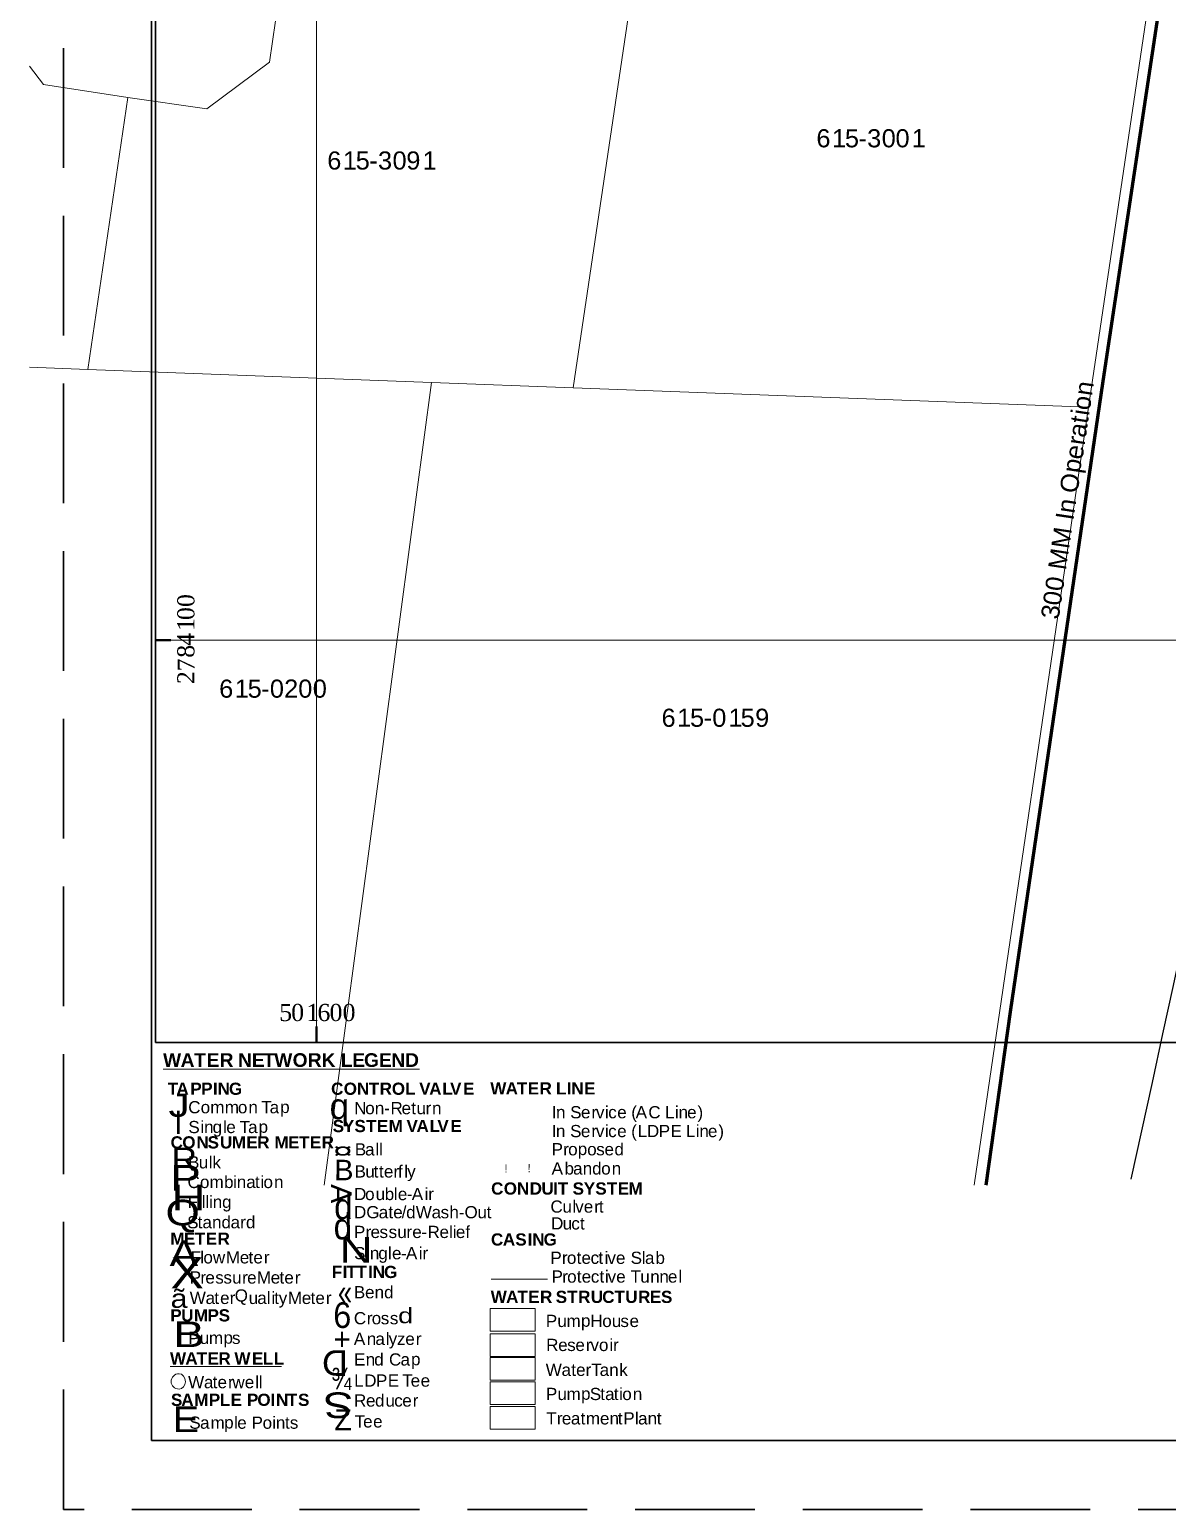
# Model space of a CAD drawing. Header units: inches. Extents: x 0.2 to 23.4, y 0.2 to 16.2.
# Drawn here: x 0.2 to 5.15, y 0.33 to 6.77 of the extents above; entities that cross this region are included whole.
import ezdxf

# ---------------------------------------------------------------- set-up
doc = ezdxf.new("R2010")
doc.units = ezdxf.units.IN
doc.header["$MEASUREMENT"] = 0
doc.linetypes.add('PDF_LineType328c69e9cd564e1fa5a4a7aff3a71530', pattern=[0.729167, 0.520833, -0.208333])
doc.layers.add('PDF_Geometry', color=7, linetype='Continuous', true_color=0x4ce600)
doc.layers.add('PDF_Text', color=7, linetype='Continuous')
doc.styles.add('PDF Arial', font='arial.ttf')
doc.styles.add('PDF Arial Bold', font='arialbd.ttf')
doc.styles.add('PDF Times New Roman', font='times.ttf')

msp = doc.modelspace()

# ---------------------------------------------------------------- linework, layer by layer
at = {"layer": 'PDF_Geometry', "color": 254, "linetype": 'PDF_LineType328c69e9cd564e1fa5a4a7aff3a71530', "lineweight": 35, "true_color": 0xcccccc}
msp.add_lwpolyline([(0.3467, 0.3325), (0.3467, 16.1978), (23.0408, 16.1978), (23.0408, 0.3325), (0.3467, 0.3325)], dxfattribs=at)
at = {"layer": 'PDF_Geometry', "color": 7, "lineweight": 35}
for points in [[(0.73, 0.6325), (0.73, 15.9245), (22.8241, 15.9245), (22.8241, 0.6325), (0.73, 0.6325)], [(0.7467, 2.3623), (0.7467, 14.7713), (11.6804, 14.7713), (11.6804, 2.3623), (0.7467, 2.3623)]]:
    msp.add_lwpolyline(points, dxfattribs=at)
at = {"layer": 'PDF_Geometry', "color": 8, "lineweight": 9, "true_color": 0x6e6e6e}
for points in [[(1.4467, 2.3623), (1.4467, 14.7713)], [(0.7467, 4.1122), (11.6804, 4.1122)]]:
    msp.add_lwpolyline(points, dxfattribs=at)
at = {"layer": 'PDF_Geometry', "color": 7, "lineweight": 18}
for points in [[(0.72, 11.3149), (1.9034, 11.1416), (1.6301, 10.9416), (1.1467, 7.6152), (1.3467, 7.3452), (1.2434, 6.6253), (0.97, 6.422), (0.6267, 6.472), (0.26, 6.5286), (0.2, 6.6086)], [(5.1368, 7.3752), (4.8035, 5.1254), (2.5634, 5.2087), (2.8468, 7.1252), (2.8968, 7.4585), (5.1368, 7.3752)], [(1.3467, 7.3452), (2.8468, 7.1252), (2.5634, 5.2087), (1.9467, 5.2321), (0.4533, 5.2887), (0.6267, 6.472), (0.97, 6.422), (1.2434, 6.6253), (1.3467, 7.3452)], [(0.2, 6.6086), (0.26, 6.5286), (0.6267, 6.472), (0.4533, 5.2887), (0.2, 5.2987)], [(0.2, 5.2987), (0.4533, 5.2887)], [(0.4533, 5.2887), (1.9467, 5.2321), (1.4801, 1.7424)], [(1.4801, 1.7424), (1.9467, 5.2321), (2.5634, 5.2087)], [(2.5634, 5.2087), (4.8035, 5.1254), (4.3068, 1.7424)]]:
    msp.add_lwpolyline(points, dxfattribs=at)
at = {"layer": 'PDF_Geometry', "color": 220, "lineweight": 70, "true_color": 0xff00c5}
msp.add_lwpolyline([(5.0868, 10.7483), (5.1435, 10.7383), (5.5935, 10.135), (5.4835, 9.3784), (5.4069, 8.8751), (5.3969, 8.7984), (5.1635, 7.2152), (4.8668, 5.2387), (4.4635, 2.4956), (4.3568, 1.7424)], dxfattribs=at)
at = {"layer": 'PDF_Geometry', "color": 7, "lineweight": 50}
for points in [[(0.7467, 4.1122), (0.8134, 4.1122)], [(1.4467, 2.3623), (1.4467, 2.4323)]]:
    msp.add_lwpolyline(points, dxfattribs=at)
at = {"layer": 'PDF_Geometry', "color": 7, "lineweight": 13}
msp.add_lwpolyline([(0.78, 2.246), (1.8959, 2.246)], dxfattribs=at)
at = {"layer": 'PDF_Geometry', "color": 13, "lineweight": 0, "true_color": 0xdb415d}
msp.add_lwpolyline([(2.2067, 1.333), (2.4522, 1.333)], dxfattribs=at)
at = {"layer": 'PDF_Geometry', "color": 8, "lineweight": 0, "true_color": 0x68757d}
for points in [[(2.2028, 1.108), (2.2028, 1.2067), (2.3977, 1.2067), (2.3977, 1.108), (2.2028, 1.108)], [(2.2028, 0.9975), (2.2028, 1.0962), (2.3977, 1.0962), (2.3977, 0.9975), (2.2028, 0.9975)], [(2.2028, 0.8949), (2.2028, 0.9936), (2.3977, 0.9936), (2.3977, 0.8949), (2.2028, 0.8949)], [(2.2028, 0.7884), (2.2028, 0.8871), (2.3977, 0.8871), (2.3977, 0.7884), (2.2028, 0.7884)], [(2.2028, 0.6819), (2.2028, 0.7805), (2.3977, 0.7805), (2.3977, 0.6819), (2.2028, 0.6819)]]:
    msp.add_lwpolyline(points, dxfattribs=at)
at = {"layer": 'PDF_Geometry', "color": 167, "lineweight": 0, "true_color": 0x495577}
msp.add_lwpolyline([(0.8112, 0.9541), (1.2946, 0.9541)], dxfattribs=at)
at = {"layer": 'PDF_Geometry', "color": 7, "lineweight": 25}
msp.add_arc((-85.9589, 22.1008), 93.1928, 347.397874, 355.877283, dxfattribs=at)
at = {"layer": 'PDF_Geometry', "color": 250, "lineweight": 0, "true_color": 0x23282b}
msp.add_open_spline([(0.8775, 0.8871), (0.8775, 0.8713), (0.8658, 0.8555), (0.8502, 0.8555), (0.8307, 0.8555), (0.8151, 0.8713), (0.8151, 0.8871), (0.8151, 0.9068), (0.8307, 0.9226), (0.8502, 0.9226), (0.8658, 0.9226), (0.8775, 0.9068), (0.8775, 0.8871)], degree=3, knots=[0, 0, 0, 0, 1, 1, 1, 2, 2, 2, 3, 3, 3, 4, 4, 4, 4], dxfattribs=at)

# ---------------------------------------------------------------- texts
at = {"layer": 'PDF_Text', "attachment_point": 7}
for s, insert, char_height, style in [('\\W0.998941;6', (3.6209, 6.2539), 0.078743, 'PDF Arial'), ('\\W1.000949;1', (3.6888, 6.2553), 0.078743, 'PDF Arial'), ('\\W1.001554;5', (3.7447, 6.2539), 0.078743, 'PDF Arial'), ('\\W1.001289;3', (3.8414, 6.2539), 0.078743, 'PDF Arial'), ('\\W1.001712;0', (3.9047, 6.2539), 0.078743, 'PDF Arial'), ('\\W1.001712;0', (3.9647, 6.2539), 0.078743, 'PDF Arial'), ('\\W1.000949;1', (4.0354, 6.2553), 0.078743, 'PDF Arial'), ('\\W1.000575;-', (3.8036, 6.2553), 0.078743, 'PDF Arial'), ('\\W0.998941;6', (1.4942, 6.1573), 0.078743, 'PDF Arial'), ('\\W1.000949;1', (1.562, 6.1586), 0.078743, 'PDF Arial'), ('\\W1.001554;5', (1.6179, 6.1573), 0.078743, 'PDF Arial'), ('\\W1.000575;-', (1.6769, 6.1586), 0.078743, 'PDF Arial'), ('\\W1.001289;3', (1.7147, 6.1572), 0.078743, 'PDF Arial'), ('\\W1.001712;0', (1.7779, 6.1573), 0.078743, 'PDF Arial'), ('\\W1.000870;9', (1.8379, 6.1573), 0.078743, 'PDF Arial'), ('\\W1.000949;1', (1.9087, 6.1586), 0.078743, 'PDF Arial'), ('\\W0.998941;6', (1.0242, 3.8608), 0.078743, 'PDF Arial'), ('\\W1.000949;1', (1.092, 3.8622), 0.078743, 'PDF Arial'), ('\\W1.001554;5', (1.1479, 3.8608), 0.078743, 'PDF Arial'), ('\\W1.001712;0', (1.2446, 3.8608), 0.078743, 'PDF Arial'), ('\\W1.001005;2', (1.3066, 3.8622), 0.078743, 'PDF Arial'), ('\\W1.001712;0', (1.3679, 3.8608), 0.078743, 'PDF Arial'), ('\\W1.001712;0', (1.4312, 3.8608), 0.078743, 'PDF Arial'), ('\\W1.000575;-', (1.2068, 3.8622), 0.078743, 'PDF Arial'), ('\\W0.998941;6', (2.9476, 3.7342), 0.078743, 'PDF Arial'), ('\\W1.000949;1', (3.0154, 3.7355), 0.078743, 'PDF Arial'), ('\\W1.001554;5', (3.0713, 3.7342), 0.078743, 'PDF Arial'), ('\\W1.001712;0', (3.168, 3.7342), 0.078743, 'PDF Arial'), ('\\W1.000949;1', (3.2387, 3.7355), 0.078743, 'PDF Arial'), ('\\W1.001554;5', (3.2913, 3.7342), 0.078743, 'PDF Arial'), ('\\W1.000870;9', (3.3546, 3.7342), 0.078743, 'PDF Arial'), ('\\W1.000575;-', (3.1302, 3.7355), 0.078743, 'PDF Arial'), ('\\W0.999518;5', (1.2853, 2.4548), 0.0745, 'PDF Times New Roman'), ('\\W0.999474;0', (1.3373, 2.4548), 0.0745, 'PDF Times New Roman'), ('\\W0.999009;1', (1.4029, 2.4561), 0.0745, 'PDF Times New Roman'), ('\\W0.998807;6', (1.4514, 2.4548), 0.0745, 'PDF Times New Roman'), ('\\W0.999474;0', (1.504, 2.4548), 0.0745, 'PDF Times New Roman'), ('\\W0.999474;0', (1.5607, 2.4548), 0.0745, 'PDF Times New Roman'), ('\\W1.001018;O', (1.3436, 2.2556), 0.059654, 'PDF Arial Bold'), ('\\W1.001283;G', (1.6539, 2.2556), 0.059654, 'PDF Arial Bold'), ('\\W1.000316;W', (0.7803, 2.2566), 0.059654, 'PDF Arial Bold'), ('\\W1.001408;A', (0.8567, 2.2566), 0.059654, 'PDF Arial Bold'), ('\\W0.999597;T', (0.9151, 2.2566), 0.059654, 'PDF Arial Bold'), ('\\W1.002072;E', (0.9694, 2.2566), 0.059654, 'PDF Arial Bold'), ('\\W1.001164;R', (1.0261, 2.2566), 0.059654, 'PDF Arial Bold'), ('\\W1.001661;N', (1.1062, 2.2566), 0.059654, 'PDF Arial Bold'), ('\\W1.002072;E', (1.1661, 2.2566), 0.059654, 'PDF Arial Bold'), ('\\W0.999597;T', (1.2151, 2.2566), 0.059654, 'PDF Arial Bold'), ('\\W1.000316;W', (1.2636, 2.2566), 0.059654, 'PDF Arial Bold'), ('\\W1.001164;R', (1.4094, 2.2566), 0.059654, 'PDF Arial Bold'), ('\\W0.999749;K', (1.4695, 2.2566), 0.059654, 'PDF Arial Bold'), ('\\W0.999938;L', (1.553, 2.2566), 0.059654, 'PDF Arial Bold'), ('\\W1.002072;E', (1.6027, 2.2566), 0.059654, 'PDF Arial Bold'), ('\\W1.002072;E', (1.7193, 2.2566), 0.059654, 'PDF Arial Bold'), ('\\W1.001661;N', (1.7728, 2.2566), 0.059654, 'PDF Arial Bold'), ('\\W1.002794;D', (1.8326, 2.2566), 0.059654, 'PDF Arial Bold')]:
    msp.add_mtext(s, dxfattribs=dict(at, insert=insert, char_height=char_height, style=style))
for s, insert, char_height, rotation, style in [('\\W1.001151;\\Q-0.00201;n', (4.8186, 5.1713), 0.078734, 81.49901, 'PDF Arial'), ('\\W1.001058;\\Q-0.00201;o', (4.8105, 5.1082), 0.078734, 81.49901, 'PDF Arial'), ('\\W0.998236;\\Q-0.00201;i', (4.8058, 5.0856), 0.078734, 81.49901, 'PDF Arial'), ('\\W0.998142;\\Q-0.00201;t', (4.8013, 5.0506), 0.078734, 81.49901, 'PDF Arial'), ('\\W1.000182;\\Q-0.00201;a', (4.7928, 4.9899), 0.078734, 81.49901, 'PDF Arial'), ('\\W1.001205;\\Q-0.00201;e', (4.7785, 4.8943), 0.078734, 81.49901, 'PDF Arial'), ('\\W1.001496;\\Q-0.00201;r', (4.7866, 4.9569), 0.078734, 81.49901, 'PDF Arial'), ('\\W1.001469;\\Q-0.00201;p', (4.79, 4.8319), 0.078734, 81.49901, 'PDF Arial'), ('\\W1.000360;\\Q-0.00201;O', (4.7566, 4.7473), 0.078734, 81.49901, 'PDF Arial'), ('\\W1.001151;\\Q-0.00201;n', (4.7422, 4.6604), 0.078734, 81.49901, 'PDF Arial'), ('\\W1.002522;\\Q-0.00201;I', (4.7378, 4.6304), 0.078734, 81.49901, 'PDF Arial'), ('\\W1.001361;\\Q-0.00201;M', (4.7192, 4.5064), 0.078734, 81.49901, 'PDF Arial'), ('\\W1.001361;\\Q-0.00201;M', (4.7054, 4.4141), 0.078734, 81.49901, 'PDF Arial'), ('\\W1.001712;\\Q-0.00201;0', (4.6929, 4.3214), 0.078734, 81.49901, 'PDF Arial'), ('\\W1.001712;\\Q-0.00201;0', (4.6836, 4.2587), 0.078734, 81.49901, 'PDF Arial'), ('\\W0.999474;0', (0.9177, 4.2561), 0.074491, 90, 'PDF Times New Roman'), ('\\W0.999474;0', (0.9177, 4.1994), 0.074491, 90, 'PDF Times New Roman'), ('\\W1.001289;\\Q-0.00201;3', (4.6748, 4.1994), 0.078734, 81.49901, 'PDF Arial'), ('\\W0.999009;1', (0.9164, 4.1517), 0.074491, 90, 'PDF Times New Roman'), ('\\W0.999035;4', (0.9164, 4.0872), 0.074491, 90, 'PDF Times New Roman'), ('\\W0.996890;8', (0.9177, 4.0355), 0.074491, 90, 'PDF Times New Roman'), ('\\W1.002049;7', (0.9179, 3.9762), 0.074491, 90, 'PDF Times New Roman'), ('\\W0.999430;2', (0.9164, 3.9212), 0.074491, 90, 'PDF Times New Roman')]:
    msp.add_mtext(s, dxfattribs=dict(at, insert=insert, char_height=char_height, rotation=rotation, style=style))
at = {"layer": 'PDF_Text', "color": 167, "true_color": 0x495577, "char_height": 0.053014, "attachment_point": 7, "style": 'PDF Arial Bold'}
for s, insert in [('\\W0.999597;T', (0.8004, 2.1352)), ('\\W1.001408;A', (0.8383, 2.1352)), ('\\W1.001346;P', (0.8989, 2.1352)), ('\\W1.001346;P', (0.9462, 2.1352)), ('\\W0.999554;I', (0.9972, 2.1352)), ('\\W1.001661;N', (1.0174, 2.1352)), ('\\W1.001282;G', (1.0667, 2.1343)), ('\\W1.001239;C', (1.5107, 2.1344)), ('\\W1.001018;O', (1.5657, 2.1344)), ('\\W1.001661;N', (1.6232, 2.1353)), ('\\W0.999597;T', (1.6746, 2.1353)), ('\\W1.001164;R', (1.7218, 2.1353)), ('\\W1.001018;O', (1.7748, 2.1344)), ('\\W0.999938;L', (1.8325, 2.1353)), ('\\W1.001188;V', (1.8939, 2.1353)), ('\\W1.001408;A', (1.9374, 2.1353)), ('\\W0.999938;L', (1.9943, 2.1353)), ('\\W1.001188;V', (2.0281, 2.1353)), ('\\W1.002072;E', (2.0848, 2.1353)), ('\\W1.000316;W', (2.2029, 2.1366)), ('\\W1.001408;A', (2.2697, 2.1366)), ('\\W0.999597;T', (2.3187, 2.1366)), ('\\W1.002072;E', (2.3658, 2.1366)), ('\\W1.001164;R', (2.4172, 2.1366)), ('\\W0.999938;L', (2.4885, 2.1366)), ('\\W0.999554;I', (2.5352, 2.1366)), ('\\W1.001661;N', (2.5554, 2.1366)), ('\\W1.002072;E', (2.6105, 2.1366)), ('\\W1.000119;S', (1.5177, 1.9722)), ('\\W1.001282;Y', (1.5623, 1.9732)), ('\\W1.000119;S', (1.6124, 1.9722)), ('\\W0.999597;T', (1.6626, 1.9732)), ('\\W1.002072;E', (1.7098, 1.9732)), ('\\W1.001964;M', (1.761, 1.9732)), ('\\W1.001188;V', (1.8386, 1.9732)), ('\\W1.001408;A', (1.8821, 1.9732)), ('\\W0.999938;L', (1.939, 1.9732)), ('\\W1.001188;V', (1.9728, 1.9732)), ('\\W1.002072;E', (2.0294, 1.9732)), ('\\W1.001239;C', (0.8129, 1.9011)), ('\\W1.001018;O', (0.8639, 1.9011)), ('\\W1.001661;N', (0.9253, 1.9021)), ('\\W1.000119;S', (0.9738, 1.9011)), ('\\W1.000512;U', (1.0278, 1.9011)), ('\\W1.001964;M', (1.079, 1.9021)), ('\\W1.002072;E', (1.1423, 1.9021)), ('\\W1.001164;R', (1.1897, 1.9021)), ('\\W1.001964;M', (1.2645, 1.9021)), ('\\W1.002072;E', (1.3238, 1.9021)), ('\\W0.999597;T', (1.3713, 1.9021)), ('\\W1.002072;E', (1.4185, 1.9021)), ('\\W1.001164;R', (1.4698, 1.9021)), ('\\W1.001239;C', (2.2065, 1.7005)), ('\\W1.001018;O', (2.2615, 1.7005)), ('\\W1.001661;N', (2.319, 1.7014)), ('\\W1.002794;D', (2.3741, 1.7014)), ('\\W1.000512;U', (2.4254, 1.7005)), ('\\W0.999554;I', (2.4764, 1.7014)), ('\\W0.999597;T', (2.4967, 1.7014)), ('\\W1.000119;S', (2.5609, 1.7005)), ('\\W1.001282;Y', (2.6094, 1.7014)), ('\\W1.000119;S', (2.6595, 1.7005)), ('\\W0.999597;T', (2.7098, 1.7014)), ('\\W1.002072;E', (2.7569, 1.7014)), ('\\W1.001964;M', (2.8041, 1.7014)), ('\\W1.001964;M', (0.8118, 1.483)), ('\\W1.002072;E', (0.8711, 1.483)), ('\\W0.999597;T', (0.9187, 1.483)), ('\\W1.002072;E', (0.9659, 1.483)), ('\\W1.001164;R', (1.0172, 1.483)), ('\\W1.001239;C', (2.2058, 1.479)), ('\\W1.001408;A', (2.2576, 1.4799)), ('\\W1.000119;S', (2.3116, 1.479)), ('\\W0.999554;I', (2.3652, 1.4799)), ('\\W1.001661;N', (2.3854, 1.4799)), ('\\W1.001282;G', (2.4347, 1.479)), ('\\W0.999328;F', (1.514, 1.3386)), ('\\W0.999554;I', (1.561, 1.3386)), ('\\W0.999597;T', (1.5773, 1.3386)), ('\\W0.999597;T', (1.6207, 1.3386)), ('\\W0.999554;I', (1.6715, 1.3386)), ('\\W1.001661;N', (1.6916, 1.3386)), ('\\W1.001282;G', (1.741, 1.3377)), ('\\W1.000316;W', (2.2048, 1.2303)), ('\\W1.001408;A', (2.2717, 1.2303)), ('\\W0.999597;T', (2.3206, 1.2303)), ('\\W1.002072;E', (2.3677, 1.2303)), ('\\W1.001164;R', (2.4191, 1.2303)), ('\\W1.000119;S', (2.4874, 1.2293)), ('\\W0.999597;T', (2.5376, 1.2303)), ('\\W1.001164;R', (2.5848, 1.2303)), ('\\W1.000512;U', (2.6399, 1.2294)), ('\\W1.001239;C', (2.6895, 1.2294)), ('\\W0.999597;T', (2.7428, 1.2303)), ('\\W1.000512;U', (2.7899, 1.2294)), ('\\W1.001164;R', (2.8453, 1.2303)), ('\\W1.002072;E', (2.8965, 1.2303)), ('\\W1.000119;S', (2.9451, 1.2293)), ('\\W1.001346;P', (0.8117, 1.15)), ('\\W1.000512;U', (0.859, 1.1491)), ('\\W1.001964;M', (0.9142, 1.15)), ('\\W1.001346;P', (0.9735, 1.15)), ('\\W1.000119;S', (1.0221, 1.149)), ('\\W1.000316;W', (0.8104, 0.9624)), ('\\W1.001408;A', (0.8772, 0.9624)), ('\\W0.999597;T', (0.9262, 0.9624)), ('\\W1.002072;E', (0.9733, 0.9624)), ('\\W1.001164;R', (1.0207, 0.9624)), ('\\W1.000316;W', (1.0906, 0.9624)), ('\\W1.002072;E', (1.1667, 0.9624)), ('\\W0.999938;L', (1.2143, 0.9624)), ('\\W0.999938;L', (1.2617, 0.9624)), ('\\W1.000119;S', (0.8147, 0.7817)), ('\\W1.001408;A', (0.8595, 0.7827)), ('\\W1.001964;M', (0.9159, 0.7827)), ('\\W1.001346;P', (0.9792, 0.7827)), ('\\W0.999938;L', (1.0269, 0.7827)), ('\\W1.002072;E', (1.0739, 0.7827)), ('\\W1.001346;P', (1.145, 0.7827)), ('\\W1.001018;O', (1.1902, 0.7818)), ('\\W0.999554;I', (1.2472, 0.7827)), ('\\W1.001661;N', (1.2713, 0.7827)), ('\\W0.999597;T', (1.3188, 0.7827)), ('\\W1.000119;S', (1.3672, 0.7817))]:
    msp.add_mtext(s, dxfattribs=dict(at, insert=insert))
at = {"layer": 'PDF_Text', "color": 20, "true_color": 0xe44100, "attachment_point": 7, "style": 'PDF Arial'}
for s, insert, char_height in [('\\W1.313683;J', (0.804, 2.0381), 0.100447), ('\\W1.200853;A', (0.8085, 1.3905), 0.111608)]:
    msp.add_mtext(s, dxfattribs=dict(at, insert=insert, char_height=char_height))
at = {"layer": 'PDF_Text', "color": 20, "true_color": 0xe54200, "attachment_point": 7, "style": 'PDF Arial'}
for s, insert, char_height in [('\\W0.953429;I', (0.8279, 1.9651), 0.101623), ('\\W0.904517;6', (1.5202, 1.1198), 0.111608)]:
    msp.add_mtext(s, dxfattribs=dict(at, insert=insert, char_height=char_height))
at = {"layer": 'PDF_Text', "color": 250, "true_color": 0x23282b, "attachment_point": 7, "style": 'PDF Arial'}
for s, insert, char_height in [('\\W1.001176;C', (0.8897, 2.054), 0.053014), ('\\W1.001058;o', (0.9437, 2.054), 0.053014), ('\\W0.999575;m', (0.9856, 2.0549), 0.053014), ('\\W0.999575;m', (1.0487, 2.0549), 0.053014), ('\\W1.001058;o', (1.1055, 2.054), 0.053014), ('\\W1.001151;n', (1.1513, 2.0549), 0.053014), ('\\W1.000799;T', (1.2074, 2.0549), 0.053014), ('\\W1.000182;a', (1.2438, 2.054), 0.053014), ('\\W1.001469;p', (1.2894, 2.04), 0.053014), ('\\W1.001090;N', (1.6109, 2.0509), 0.053014), ('\\W1.001058;o', (1.6591, 2.0501), 0.053014), ('\\W1.001151;n', (1.7009, 2.0509), 0.053014), ('\\W1.000575;-', (1.7419, 2.0509), 0.053014), ('\\W1.002628;R', (1.769, 2.0509), 0.053014), ('\\W1.001205;e', (1.8172, 2.0501), 0.053014), ('\\W0.998142;t', (1.8592, 2.0504), 0.053014), ('\\W1.000532;u', (1.8823, 2.0501), 0.053014), ('\\W1.001496;r', (1.9219, 2.0509), 0.053014), ('\\W1.001151;n', (1.9496, 2.0509), 0.053014), ('\\W1.002522;I', (2.4709, 2.0331), 0.053014), ('\\W1.001151;n', (2.4886, 2.0331), 0.053014), ('\\W1.002574;S', (2.5502, 2.0322), 0.053014), ('\\W1.001205;e', (2.597, 2.0322), 0.053014), ('\\W1.001496;r', (2.6425, 2.0331), 0.053014), ('\\W1.000592;v', (2.6623, 2.0331), 0.053014), ('\\W0.998236;i', (2.7018, 2.0331), 0.053014), ('\\W1.001537;c', (2.7155, 2.0322), 0.053014), ('\\W1.001205;e', (2.7548, 2.0322), 0.053014), ('\\W1.000455;(', (2.8158, 2.0173), 0.053014), ('\\W1.003087;A', (2.8349, 2.0331), 0.053014), ('\\W1.001176;C', (2.89, 2.0322), 0.053014), ('\\W1.001329;L', (2.9627, 2.0331), 0.053014), ('\\W0.998236;i', (3.0056, 2.0331), 0.053014), ('\\W1.001151;n', (3.0214, 2.0331), 0.053014), ('\\W1.001205;e', (3.0587, 2.0322), 0.053014), ('\\W1.000455;)', (3.1038, 2.0173), 0.053014), ('\\W1.002574;S', (0.8901, 1.9679), 0.053014), ('\\W0.998236;i', (0.943, 1.9688), 0.053014), ('\\W1.001151;n', (0.9587, 1.9688), 0.053014), ('\\W1.000740;g', (0.9957, 1.9531), 0.053014), ('\\W0.998236;l', (1.0414, 1.9688), 0.053014), ('\\W1.001205;e', (1.0552, 1.968), 0.053014), ('\\W1.000799;T', (1.1135, 1.9688), 0.053014), ('\\W1.000182;a', (1.1499, 1.968), 0.053014), ('\\W1.001469;p', (1.1955, 1.9539), 0.053014), ('\\W1.002522;I', (2.4707, 1.9512), 0.053014), ('\\W1.002574;S', (2.55, 1.9503), 0.053014), ('\\W0.998236;i', (2.7016, 1.9512), 0.053014), ('\\W1.000455;(', (2.8156, 1.9354), 0.053014), ('\\W1.001329;L', (2.8441, 1.9512), 0.053014), ('\\W1.000895;D', (2.8839, 1.9512), 0.053014), ('\\W1.001708;P', (2.9352, 1.9512), 0.053014), ('\\W1.000333;E', (2.9866, 1.9512), 0.053014), ('\\W1.001329;L', (3.0533, 1.9512), 0.053014), ('\\W0.998236;i', (3.0962, 1.9512), 0.053014), ('\\W1.000455;)', (3.1944, 1.9354), 0.053014), ('\\W1.001151;n', (2.4884, 1.9512), 0.053014), ('\\W1.001205;e', (2.5968, 1.9503), 0.053014), ('\\W1.001496;r', (2.6423, 1.9512), 0.053014), ('\\W1.000592;v', (2.6621, 1.9512), 0.053014), ('\\W1.001537;c', (2.7153, 1.9503), 0.053014), ('\\W1.001205;e', (2.7546, 1.9503), 0.053014), ('\\W1.001151;n', (3.1119, 1.9512), 0.053014), ('\\W1.001205;e', (3.1492, 1.9503), 0.053014), ('\\W1.000154;B', (0.889, 1.8152), 0.053014), ('\\W0.998236;l', (0.9791, 1.8152), 0.053014), ('\\W1.000455;k', (0.9951, 1.8152), 0.053014), ('\\W1.000154;B', (1.6139, 1.8716), 0.053014), ('\\W1.000182;a', (1.6585, 1.8707), 0.053014), ('\\W0.998236;l', (1.7039, 1.8716), 0.053014), ('\\W0.998236;l', (1.7197, 1.8716), 0.053014), ('\\W1.001708;P', (2.4696, 1.8721), 0.053014), ('\\W1.001496;r', (2.52, 1.8721), 0.053014), ('\\W1.001058;o', (2.5414, 1.8712), 0.053014), ('\\W1.001469;p', (2.5832, 1.8572), 0.053014), ('\\W1.001058;o', (2.6242, 1.8712), 0.053014), ('\\W1.001060;s', (2.6635, 1.8712), 0.053014), ('\\W1.001205;e', (2.6995, 1.8712), 0.053014), ('\\W1.000382;d', (2.7427, 1.8712), 0.053014), ('\\W1.000532;u', (0.9357, 1.8144), 0.053014), ('\\W1.000154;B', (1.6128, 1.7755), 0.053014), ('\\W1.000532;u', (1.6595, 1.7747), 0.053014), ('\\W0.998142;t', (1.6956, 1.775), 0.053014), ('\\W0.998142;t', (1.7192, 1.775), 0.053014), ('\\W1.001205;e', (1.7404, 1.7747), 0.053014), ('\\W1.001496;r', (1.7819, 1.7755), 0.053014), ('\\W1.001422;f', (1.8015, 1.7755), 0.053014), ('\\W0.998236;l', (1.8292, 1.7755), 0.053014), ('\\W0.999564;y', (1.8415, 1.7598), 0.053014), ('\\W0.836953;!', (2.2655, 1.7966), 0.036273), ('\\W0.836953;!', (2.3658, 1.7984), 0.036273), ('\\W1.003087;A', (2.4695, 1.7887), 0.053014), ('\\W1.000382;b', (2.5257, 1.7878), 0.053014), ('\\W1.000182;a', (2.563, 1.7878), 0.053014), ('\\W1.001151;n', (2.6047, 1.7887), 0.053014), ('\\W1.000382;d', (2.6457, 1.7878), 0.053014), ('\\W1.001058;o', (2.6851, 1.7878), 0.053014), ('\\W1.001151;n', (2.7309, 1.7887), 0.053014), ('\\W1.001176;C', (0.8865, 1.729), 0.053014), ('\\W1.001058;o', (0.9406, 1.729), 0.053014), ('\\W0.999575;m', (0.9824, 1.7299), 0.053014), ('\\W1.000382;b', (1.0455, 1.729), 0.053014), ('\\W0.998236;i', (1.0851, 1.7299), 0.053014), ('\\W1.001151;n', (1.1008, 1.7299), 0.053014), ('\\W1.000182;a', (1.142, 1.729), 0.053014), ('\\W0.998142;t', (1.1801, 1.7294), 0.053014), ('\\W0.998236;i', (1.2034, 1.7299), 0.053014), ('\\W1.001058;o', (1.2168, 1.729), 0.053014), ('\\W1.001151;n', (1.2626, 1.7299), 0.053014), ('\\W1.000927;F', (0.8868, 1.6433), 0.053014), ('\\W0.998236;i', (0.933, 1.6433), 0.053014), ('\\W0.998236;l', (0.9486, 1.6433), 0.053014), ('\\W0.998236;l', (0.9644, 1.6433), 0.053014), ('\\W0.998236;i', (0.9803, 1.6433), 0.053014), ('\\W1.001151;n', (0.9961, 1.6433), 0.053014), ('\\W1.000740;g', (1.037, 1.6275), 0.053014), ('\\W1.000895;D', (1.6106, 1.6774), 0.053014), ('\\W1.001058;o', (1.6587, 1.6765), 0.053014), ('\\W1.000532;u', (1.7044, 1.6765), 0.053014), ('\\W1.000382;b', (1.7439, 1.6765), 0.053014), ('\\W0.998236;l', (1.7833, 1.6774), 0.053014), ('\\W1.001205;e', (1.801, 1.6765), 0.053014), ('\\W1.000575;-', (1.8401, 1.6774), 0.053014), ('\\W1.003087;A', (1.8614, 1.6774), 0.053014), ('\\W0.998236;i', (1.9176, 1.6774), 0.053014), ('\\W1.001496;r', (1.9333, 1.6774), 0.053014), ('\\W1.001176;C', (2.4644, 1.622), 0.053014), ('\\W0.998236;l', (2.5601, 1.6229), 0.053014), ('\\W1.000382;d', (1.0342, 1.554), 0.053014), ('\\W1.000382;d', (1.1407, 1.554), 0.053014), ('\\W1.000895;D', (1.6103, 1.5985), 0.053014), ('\\W0.999963;G', (1.6638, 1.5976), 0.053014), ('\\W1.000182;a', (1.7178, 1.5976), 0.053014), ('\\W0.998142;t', (1.7599, 1.598), 0.053014), ('\\W1.001205;e', (1.781, 1.5976), 0.053014), ('\\W0.997766;/', (1.8178, 1.5976), 0.053014), ('\\W1.000382;d', (1.8372, 1.5976), 0.053014), ('\\W1.000632;W', (1.879, 1.5985), 0.053014), ('\\W1.000182;a', (1.9478, 1.5976), 0.053014), ('\\W1.001060;s', (1.9869, 1.5976), 0.053014), ('\\W1.001767;h', (2.025, 1.5985), 0.053014), ('\\W1.000575;-', (2.0659, 1.5985), 0.053014), ('\\W1.000360;O', (2.0908, 1.5976), 0.053014), ('\\W1.000532;u', (2.1472, 1.5976), 0.053014), ('\\W0.998142;t', (2.1872, 1.598), 0.053014), ('\\W1.000532;u', (2.5167, 1.622), 0.053014), ('\\W1.000592;v', (2.5722, 1.6229), 0.053014), ('\\W1.001205;e', (2.6094, 1.622), 0.053014), ('\\W1.001496;r', (2.6549, 1.6229), 0.053014), ('\\W0.998142;t', (2.6751, 1.6224), 0.053014), ('\\W1.002574;S', (0.885, 1.5539), 0.053014), ('\\W0.998142;t', (0.9304, 1.5543), 0.053014), ('\\W1.000182;a', (0.9515, 1.554), 0.053014), ('\\W1.001151;n', (0.9931, 1.5549), 0.053014), ('\\W1.000182;a', (1.0738, 1.554), 0.053014), ('\\W1.001496;r', (1.1154, 1.5549), 0.053014), ('\\W1.001708;P', (1.6103, 1.5125), 0.053014), ('\\W1.001496;r', (1.6607, 1.5125), 0.053014), ('\\W1.001205;e', (1.6823, 1.5117), 0.053014), ('\\W1.001060;s', (1.7213, 1.5117), 0.053014), ('\\W1.001060;s', (1.7608, 1.5117), 0.053014), ('\\W1.000532;u', (1.7987, 1.5117), 0.053014), ('\\W1.001496;r', (1.8382, 1.5125), 0.053014), ('\\W1.001205;e', (1.8638, 1.5117), 0.053014), ('\\W1.002628;R', (1.93, 1.5125), 0.053014), ('\\W1.001205;e', (1.9822, 1.5117), 0.053014), ('\\W0.998236;l', (2.0236, 1.5125), 0.053014), ('\\W0.998236;i', (2.0396, 1.5125), 0.053014), ('\\W1.001205;e', (2.0532, 1.5117), 0.053014), ('\\W1.001422;f', (2.0946, 1.5125), 0.053014), ('\\W1.000895;D', (2.4672, 1.5496), 0.053014), ('\\W1.000532;u', (2.5175, 1.5487), 0.053014), ('\\W1.001537;c', (2.5552, 1.5487), 0.053014), ('\\W0.998142;t', (2.5931, 1.5491), 0.053014), ('\\W1.000575;-', (1.9029, 1.5125), 0.053014), ('\\W1.000927;F', (0.9001, 1.402), 0.053014), ('\\W0.998236;l', (0.9421, 1.402), 0.053014), ('\\W1.001058;o', (0.9557, 1.4012), 0.053014), ('\\W0.999860;w', (0.9969, 1.402), 0.053014), ('\\W1.001361;M', (1.0534, 1.402), 0.053014), ('\\W1.001205;e', (1.1138, 1.4012), 0.053014), ('\\W0.998142;t', (1.1518, 1.4015), 0.053014), ('\\W1.001205;e', (1.173, 1.4012), 0.053014), ('\\W1.001496;r', (1.2185, 1.402), 0.053014), ('\\W1.002574;S', (1.6106, 1.4193), 0.053014), ('\\W0.998236;i', (1.6634, 1.4202), 0.053014), ('\\W1.001151;n', (1.6792, 1.4202), 0.053014), ('\\W1.000740;g', (1.7162, 1.4044), 0.053014), ('\\W0.998236;l', (1.758, 1.4202), 0.053014), ('\\W1.001205;e', (1.7757, 1.4193), 0.053014), ('\\W1.000575;-', (1.8148, 1.4202), 0.053014), ('\\W1.003087;A', (1.8361, 1.4202), 0.053014), ('\\W0.998236;i', (1.8923, 1.4202), 0.053014), ('\\W1.001496;r', (1.908, 1.4202), 0.053014), ('\\W1.001708;P', (2.4642, 1.4002), 0.053014), ('\\W1.001496;r', (2.5146, 1.4002), 0.053014), ('\\W1.001058;o', (2.536, 1.3993), 0.053014), ('\\W0.998142;t', (2.5782, 1.3997), 0.053014), ('\\W1.001205;e', (2.5994, 1.3993), 0.053014), ('\\W1.001537;c', (2.639, 1.3993), 0.053014), ('\\W0.998142;t', (2.6729, 1.3997), 0.053014), ('\\W0.998236;i', (2.7002, 1.4002), 0.053014), ('\\W1.000592;v', (2.7121, 1.4002), 0.053014), ('\\W1.001205;e', (2.7493, 1.3993), 0.053014), ('\\W1.002574;S', (2.8131, 1.3993), 0.053014), ('\\W0.998236;l', (2.8618, 1.4002), 0.053014), ('\\W1.000182;a', (2.8756, 1.3993), 0.053014), ('\\W1.000382;b', (2.9211, 1.3993), 0.053014), ('\\W1.001708;P', (0.8961, 1.3145), 0.053014), ('\\W1.001496;r', (0.9426, 1.3145), 0.053014), ('\\W1.001205;e', (0.9642, 1.3136), 0.053014), ('\\W1.001060;s', (1.0072, 1.3136), 0.053014), ('\\W1.001060;s', (1.0427, 1.3136), 0.053014), ('\\W1.000532;u', (1.0806, 1.3136), 0.053014), ('\\W1.001496;r', (1.1241, 1.3145), 0.053014), ('\\W1.001205;e', (1.1457, 1.3136), 0.053014), ('\\W1.001361;M', (1.1879, 1.3145), 0.053014), ('\\W1.001205;e', (1.2483, 1.3136), 0.053014), ('\\W0.998142;t', (1.2864, 1.314), 0.053014), ('\\W1.001205;e', (1.3075, 1.3136), 0.053014), ('\\W1.001496;r', (1.353, 1.3145), 0.053014), ('\\W1.001708;P', (2.4692, 1.3186), 0.053014), ('\\W1.001496;r', (2.5156, 1.3186), 0.053014), ('\\W1.001058;o', (2.537, 1.3177), 0.053014), ('\\W0.998142;t', (2.5792, 1.3181), 0.053014), ('\\W1.001205;e', (2.6004, 1.3177), 0.053014), ('\\W1.001537;c', (2.64, 1.3177), 0.053014), ('\\W0.998142;t', (2.6779, 1.3181), 0.053014), ('\\W0.998236;i', (2.7012, 1.3186), 0.053014), ('\\W1.000592;v', (2.713, 1.3186), 0.053014), ('\\W1.001205;e', (2.7503, 1.3177), 0.053014), ('\\W1.000799;T', (2.8125, 1.3186), 0.053014), ('\\W1.000532;u', (2.8549, 1.3177), 0.053014), ('\\W1.001151;n', (2.8985, 1.3186), 0.053014), ('\\W1.001151;n', (2.9379, 1.3186), 0.053014), ('\\W1.001205;e', (2.9752, 1.3177), 0.053014), ('\\W0.998236;l', (3.0207, 1.3186), 0.053014), ('\\W1.000455;Q', (1.0918, 1.2216), 0.053014), ('\\W1.000154;B', (1.6098, 1.2505), 0.053014), ('\\W1.001205;e', (1.6585, 1.2496), 0.053014), ('\\W1.001151;n', (1.7001, 1.2505), 0.053014), ('\\W1.000382;d', (1.7412, 1.2496), 0.053014), ('\\W1.000632;W', (0.8962, 1.2257), 0.053014), ('\\W1.000182;a', (0.9651, 1.2248), 0.053014), ('\\W0.998142;t', (1.0032, 1.2252), 0.053014), ('\\W1.001205;e', (1.0282, 1.2248), 0.053014), ('\\W1.001496;r', (1.0698, 1.2257), 0.053014), ('\\W1.000532;u', (1.1526, 1.2248), 0.053014), ('\\W1.000182;a', (1.19, 1.2248), 0.053014), ('\\W0.998236;l', (1.2315, 1.2257), 0.053014), ('\\W0.998236;i', (1.2514, 1.2257), 0.053014), ('\\W0.998142;t', (1.2636, 1.2252), 0.053014), ('\\W0.999564;y', (1.2832, 1.2099), 0.053014), ('\\W1.001361;M', (1.323, 1.2257), 0.053014), ('\\W1.001205;e', (1.3834, 1.2248), 0.053014), ('\\W0.998142;t', (1.4215, 1.2252), 0.053014), ('\\W1.001205;e', (1.4426, 1.2248), 0.053014), ('\\W1.001496;r', (1.4881, 1.2257), 0.053014), ('\\W1.001176;C', (1.6097, 1.1365), 0.053014), ('\\W1.001496;r', (1.6661, 1.1375), 0.053014), ('\\W1.001058;o', (1.6874, 1.1366), 0.053014), ('\\W1.001060;s', (1.7267, 1.1366), 0.053014), ('\\W1.001060;s', (1.7662, 1.1366), 0.053014), ('\\W1.001708;P', (2.4443, 1.1256), 0.053014), ('\\W1.000532;u', (2.4947, 1.1247), 0.053014), ('\\W0.999575;m', (2.5343, 1.1256), 0.053014), ('\\W1.001469;p', (2.5974, 1.1107), 0.053014), ('\\W1.000571;H', (2.6379, 1.1256), 0.053014), ('\\W1.001058;o', (2.6897, 1.1247), 0.053014), ('\\W1.000532;u', (2.7314, 1.1247), 0.053014), ('\\W1.001060;s', (2.7685, 1.1247), 0.053014), ('\\W1.001205;e', (2.8084, 1.1247), 0.053014), ('\\W1.001708;P', (0.8898, 1.0519), 0.053014), ('\\W1.001469;p', (1.0429, 1.037), 0.053014), ('\\W1.003087;A', (1.6098, 1.0479), 0.053014), ('\\W0.998236;l', (1.7487, 1.0479), 0.053014), ('\\W1.000532;u', (0.9401, 1.051), 0.053014), ('\\W0.999575;m', (0.9797, 1.0519), 0.053014), ('\\W1.001060;s', (1.0798, 1.051), 0.053014), ('\\W1.001151;n', (1.666, 1.0479), 0.053014), ('\\W1.000182;a', (1.7033, 1.047), 0.053014), ('\\W0.999564;y', (1.761, 1.0321), 0.053014), ('\\W1.000313;z', (1.7968, 1.0479), 0.053014), ('\\W1.001205;e', (1.8335, 1.047), 0.053014), ('\\W1.001496;r', (1.879, 1.0479), 0.053014), ('\\W1.002628;R', (2.4459, 1.0212), 0.053014), ('\\W1.001205;e', (2.4981, 1.0203), 0.053014), ('\\W1.001060;s', (2.5371, 1.0203), 0.053014), ('\\W1.001205;e', (2.573, 1.0203), 0.053014), ('\\W1.001496;r', (2.6185, 1.0212), 0.053014), ('\\W1.000592;v', (2.6384, 1.0212), 0.053014), ('\\W1.001058;o', (2.6754, 1.0203), 0.053014), ('\\W0.998236;i', (2.7212, 1.0212), 0.053014), ('\\W1.001496;r', (2.7369, 1.0212), 0.053014), ('\\W1.000333;E', (1.6107, 0.9582), 0.053014), ('\\W1.001151;n', (1.6611, 0.9582), 0.053014), ('\\W1.000382;d', (1.6982, 0.9573), 0.053014), ('\\W1.001176;C', (1.7625, 0.9573), 0.053014), ('\\W1.000182;a', (1.8128, 0.9573), 0.053014), ('\\W1.001469;p', (1.8584, 0.9433), 0.053014), ('\\W1.000632;W', (2.444, 0.9129), 0.053014), ('\\W1.000799;T', (2.6421, 0.9129), 0.053014), ('\\W1.000455;k', (2.7636, 0.9129), 0.053014), ('\\W1.000632;W', (0.889, 0.8595), 0.053014), ('\\W1.000182;a', (0.9579, 0.8586), 0.053014), ('\\W0.998142;t', (0.996, 0.859), 0.053014), ('\\W1.001205;e', (1.0171, 0.8586), 0.053014), ('\\W1.001496;r', (1.0626, 0.8595), 0.053014), ('\\W1.001205;e', (1.1355, 0.8586), 0.053014), ('\\W0.998236;l', (1.1809, 0.8595), 0.053014), ('\\W0.998236;l', (1.1967, 0.8595), 0.053014), ('\\W1.001329;L', (1.611, 0.8663), 0.053014), ('\\W1.000895;D', (1.6547, 0.8663), 0.053014), ('\\W1.001708;P', (1.706, 0.8663), 0.053014), ('\\W1.000333;E', (1.7574, 0.8663), 0.053014), ('\\W1.000799;T', (1.8205, 0.8663), 0.053014), ('\\W1.001205;e', (1.8569, 0.8654), 0.053014), ('\\W1.001205;e', (1.9003, 0.8654), 0.053014), ('\\W1.000182;a', (2.5128, 0.9121), 0.053014), ('\\W0.998142;t', (2.5549, 0.9124), 0.053014), ('\\W1.001205;e', (2.576, 0.9121), 0.053014), ('\\W1.001496;r', (2.6175, 0.9129), 0.053014), ('\\W1.000182;a', (2.6786, 0.9121), 0.053014), ('\\W1.001151;n', (2.7202, 0.9129), 0.053014), ('\\W0.999860;w', (1.0817, 0.8595), 0.053014), ('\\W1.001708;P', (2.4446, 0.8081), 0.053014), ('\\W1.000532;u', (2.4949, 0.8072), 0.053014), ('\\W0.999575;m', (2.5345, 0.8081), 0.053014), ('\\W1.001469;p', (2.5976, 0.7932), 0.053014), ('\\W1.002574;S', (2.6356, 0.8071), 0.053014), ('\\W0.998142;t', (2.6809, 0.8075), 0.053014), ('\\W1.000182;a', (2.702, 0.8072), 0.053014), ('\\W0.998142;t', (2.7401, 0.8075), 0.053014), ('\\W0.998236;i', (2.7634, 0.8081), 0.053014), ('\\W1.001058;o', (2.7768, 0.8072), 0.053014), ('\\W1.001151;n', (2.8226, 0.8081), 0.053014), ('\\W1.002628;R', (1.6104, 0.7796), 0.053014), ('\\W1.001205;e', (1.6626, 0.7787), 0.053014), ('\\W1.000382;d', (1.7019, 0.7787), 0.053014), ('\\W1.000532;u', (1.7474, 0.7787), 0.053014), ('\\W1.001537;c', (1.7851, 0.7787), 0.053014), ('\\W1.001205;e', (1.8204, 0.7787), 0.053014), ('\\W1.001496;r', (1.8659, 0.7796), 0.053014), ('\\W1.002574;S', (0.8943, 0.6824), 0.053014), ('\\W1.000182;a', (0.941, 0.6824), 0.053014), ('\\W0.999575;m', (0.9866, 0.6833), 0.053014), ('\\W1.001469;p', (1.0458, 0.6684), 0.053014), ('\\W0.998236;l', (1.089, 0.6833), 0.053014), ('\\W1.001205;e', (1.1028, 0.6824), 0.053014), ('\\W1.001708;P', (1.165, 0.6833), 0.053014), ('\\W1.001058;o', (1.2131, 0.6824), 0.053014), ('\\W0.998236;i', (1.255, 0.6833), 0.053014), ('\\W1.001151;n', (1.2707, 0.6833), 0.053014), ('\\W0.998142;t', (1.3106, 0.6828), 0.053014), ('\\W1.001060;s', (1.3313, 0.6824), 0.053014), ('\\W1.000799;T', (1.6136, 0.6886), 0.053014), ('\\W1.001205;e', (1.6501, 0.6878), 0.053014), ('\\W1.001205;e', (1.6935, 0.6878), 0.053014), ('\\W1.000799;T', (2.4459, 0.702), 0.053014), ('\\W1.001496;r', (2.4924, 0.702), 0.053014), ('\\W1.001205;e', (2.514, 0.7011), 0.053014), ('\\W1.000182;a', (2.5534, 0.7011), 0.053014), ('\\W0.998142;t', (2.5955, 0.7015), 0.053014), ('\\W0.999575;m', (2.6187, 0.702), 0.053014), ('\\W1.001205;e', (2.6797, 0.7011), 0.053014), ('\\W1.001151;n', (2.7213, 0.702), 0.053014), ('\\W0.998142;t', (2.7573, 0.7015), 0.053014), ('\\W1.001708;P', (2.7813, 0.702), 0.053014), ('\\W0.998236;l', (2.8317, 0.702), 0.053014), ('\\W1.000182;a', (2.8454, 0.7011), 0.053014), ('\\W1.001151;n', (2.8871, 0.702), 0.053014), ('\\W0.998142;t', (2.9269, 0.7015), 0.053014)]:
    msp.add_mtext(s, dxfattribs=dict(at, insert=insert, char_height=char_height))
at = {"layer": 'PDF_Text', "color": 20, "true_color": 0xe54200, "insert": (1.5893, 2.1168), "char_height": 0.111608, "attachment_point": 7, "rotation": 180, "style": 'PDF Arial'}
msp.add_mtext('\\W0.978659;b', dxfattribs=at)
at = {"layer": 'PDF_Text', "color": 247, "true_color": 0x91354d, "attachment_point": 7, "style": 'PDF Arial'}
for s, insert, char_height in [('\\W1.103123;R', (0.8165, 1.8053), 0.100447), ('\\W1.232029;Q', (0.7908, 1.5366), 0.111608)]:
    msp.add_mtext(s, dxfattribs=dict(at, insert=insert, char_height=char_height))
at = {"layer": 'PDF_Text', "color": 22, "true_color": 0xce401b, "attachment_point": 7, "style": 'PDF Arial'}
for s, insert, char_height, rotation in [('\\W0.647461;\\Q-0.00414;¤', (1.5097, 1.9176), 0.10734, 270.16531), ('\\W1.015513;\\Q0.19130;B', (1.5238, 1.7636), 0.089289, 359.89416), ('\\W0.986637;\\Q0.00532;A', (1.5104, 1.7467), 0.090392, 269.78668), ('\\W0.927608;\\Q0.00670;d', (1.5244, 1.5929), 0.111608, 0.27571), ('\\W0.927608;\\Q0.02240;d', (1.5226, 1.505), 0.111608, 0.92067)]:
    msp.add_mtext(s, dxfattribs=dict(at, insert=insert, char_height=char_height, rotation=rotation))
at = {"layer": 'PDF_Text', "color": 22, "true_color": 0xc34625, "insert": (0.8107, 1.718), "char_height": 0.111608, "attachment_point": 7, "style": 'PDF Arial'}
msp.add_mtext('\\W1.292642;P', dxfattribs=at)
at = {"layer": 'PDF_Text', "color": 154, "true_color": 0x005399, "char_height": 0.111608, "attachment_point": 7, "style": 'PDF Arial'}
for s, insert in [('\\W1.304222;H', (0.8174, 1.6327)), ('\\W1.106858;E', (0.8218, 0.669))]:
    msp.add_mtext(s, dxfattribs=dict(at, insert=insert))
at = {"layer": 'PDF_Text', "color": 22, "true_color": 0xce401b, "insert": (1.5469, 1.406), "char_height": 0.111608, "attachment_point": 7, "style": 'PDF Arial'}
msp.add_mtext('\\W1.283649;N', dxfattribs=at)
at = {"layer": 'PDF_Text', "color": 13, "true_color": 0xde4062, "insert": (0.8131, 1.2944), "char_height": 0.133929, "attachment_point": 7, "style": 'PDF Arial'}
msp.add_mtext('\\W1.154256;X', dxfattribs=at)
at = {"layer": 'PDF_Text', "color": 154, "true_color": 0x004e95, "insert": (0.813, 1.2077), "char_height": 0.080916, "attachment_point": 7, "style": 'PDF Arial'}
msp.add_mtext('\\W1.170458;ã', dxfattribs=at)
at = {"layer": 'PDF_Text', "color": 142, "true_color": 0x0099d8, "insert": (1.5408, 1.222), "char_height": 0.111608, "attachment_point": 7, "style": 'PDF Arial'}
msp.add_mtext('\\W0.703153;«', dxfattribs=at)
at = {"layer": 'PDF_Text', "color": 7, "true_color": 0xffffff, "insert": (1.8021, 1.1411), "char_height": 0.066965, "attachment_point": 7, "style": 'PDF Arial'}
msp.add_mtext('\\W1.261611;d', dxfattribs=at)
at = {"layer": 'PDF_Text', "color": 116, "true_color": 0x008046, "insert": (0.8244, 1.0381), "char_height": 0.111608, "attachment_point": 7, "style": 'PDF Arial'}
msp.add_mtext('\\W1.313662;B', dxfattribs=at)
at = {"layer": 'PDF_Text', "color": 177, "true_color": 0x3b2578, "insert": (1.5211, 1.0259), "char_height": 0.094867, "attachment_point": 7, "style": 'PDF Arial'}
msp.add_mtext('\\W0.966865;+', dxfattribs=at)
at = {"layer": 'PDF_Text', "color": 154, "true_color": 0x004e95, "insert": (1.5844, 1.0245), "char_height": 0.111608, "attachment_point": 7, "rotation": 179.91318, "style": 'PDF Arial'}
msp.add_mtext('\\W1.002960;\\Q-0.00212;D', dxfattribs=at)
at = {"layer": 'PDF_Text', "color": 22, "true_color": 0xdd4515, "insert": (1.5124, 0.8517), "char_height": 0.094145, "attachment_point": 7, "style": 'PDF Arial'}
msp.add_mtext('\\W0.795005;¾', dxfattribs=at)
at = {"layer": 'PDF_Text', "color": 154, "true_color": 0x15458e, "insert": (1.6063, 0.8427), "char_height": 0.111608, "attachment_point": 7, "rotation": 179.89654, "style": 'PDF Arial'}
msp.add_mtext('\\W1.233243;\\Q-0.00253;S', dxfattribs=at)
at = {"layer": 'PDF_Text', "color": 217, "true_color": 0x7d317a, "insert": (1.5251, 0.6762), "char_height": 0.092077, "attachment_point": 7, "style": 'PDF Arial'}
msp.add_mtext('\\W0.961887;Z', dxfattribs=at)

doc.saveas('drawing.dxf')
